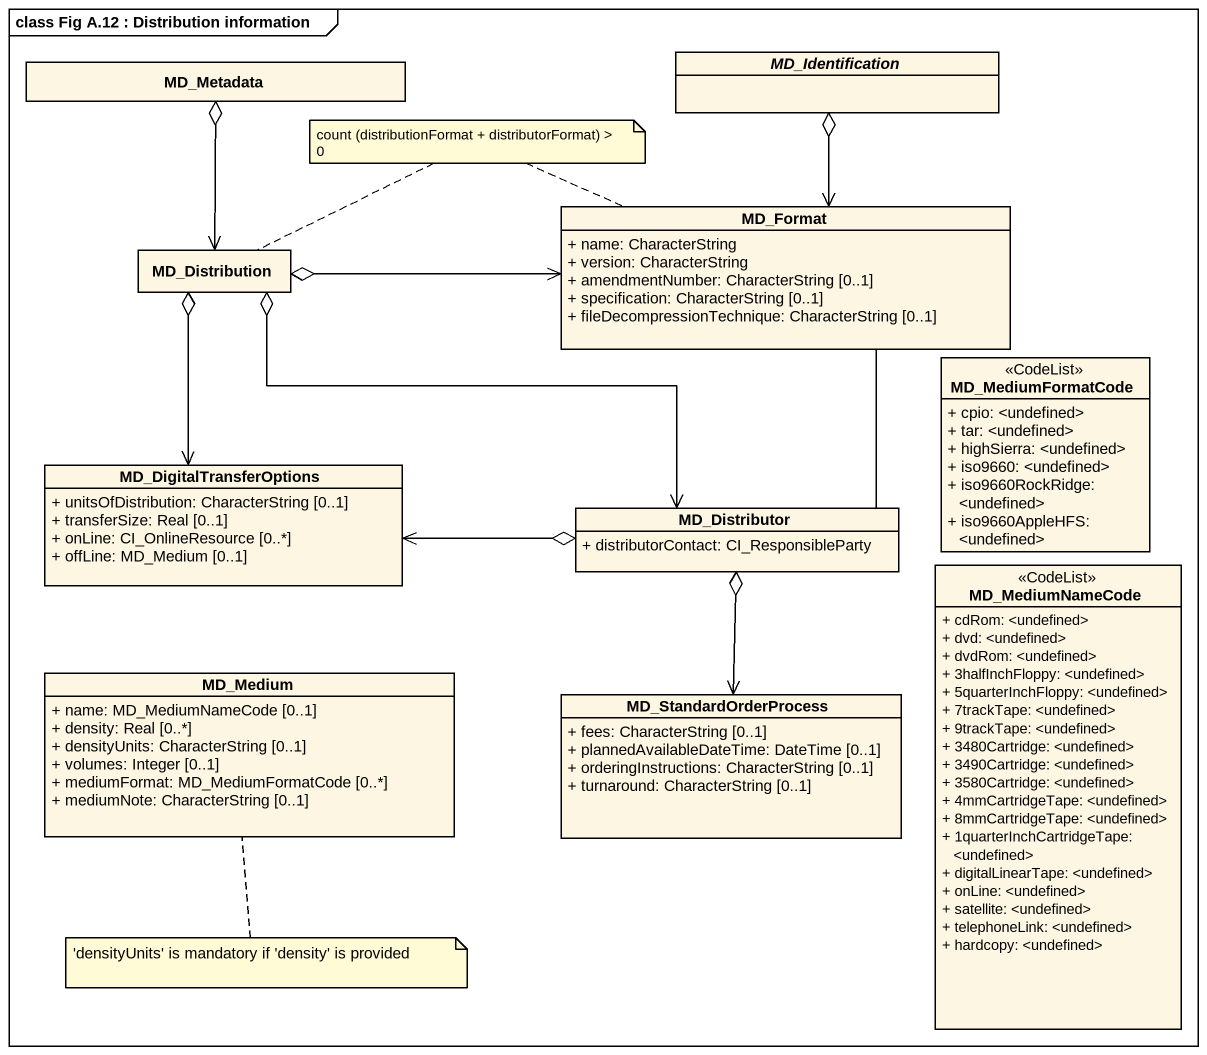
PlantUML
@startuml
mainframe class Fig A.12 : Distribution information
hide circle
hide empty members
skinparam classAttributeIconSize 0
class MD_Metadata
abstract class MD_Identification
class MD_Distribution
class MD_Format {
  + name: CharacterString
  + version: CharacterString
  + amendmentNumber: CharacterString [0..1]
  + specification: CharacterString [0..1]
  + fileDecompressionTechnique: CharacterString [0..1]
}
class MD_MediumFormatCode <<CodeList>> {
  + cpio: <undefined>
  + tar: <undefined>
  + highSierra: <undefined>
  + iso9660: <undefined>
  + iso9660RockRidge: <undefined>
  + iso9660AppleHFS: <undefined>
}
class MD_DigitalTransferOptions {
  + unitsOfDistribution: CharacterString [0..1]
  + transferSize: Real [0..1]
  + onLine: CI_OnlineResource [0..*]
  + offLine: MD_Medium [0..1]
}
class MD_Distributor {
  + distributorContact: CI_ResponsibleParty
}
class MD_MediumNameCode <<CodeList>> {
  + cdRom: <undefined>
  + dvd: <undefined>
  + dvdRom: <undefined>
  + 3halfInchFloppy: <undefined>
  + 5quarterInchFloppy: <undefined>
  + 7trackTape: <undefined>
  + 9trackTape: <undefined>
  + 3480Cartridge: <undefined>
  + 3490Cartridge: <undefined>
  + 3580Cartridge: <undefined>
  + 4mmCartridgeTape: <undefined>
  + 8mmCartridgeTape: <undefined>
  + 1quarterInchCartridgeTape: <undefined>
  + digitalLinearTape: <undefined>
  + onLine: <undefined>
  + satellite: <undefined>
  + telephoneLink: <undefined>
  + hardcopy: <undefined>
}
class MD_Medium {
  + name: MD_MediumNameCode [0..1]
  + density: Real [0..*]
  + densityUnits: CharacterString [0..1]
  + volumes: Integer [0..1]
  + mediumFormat: MD_MediumFormatCode [0..*]
  + mediumNote: CharacterString [0..1]
}
class MD_StandardOrderProcess {
  + fees: CharacterString [0..1]
  + plannedAvailableDateTime: DateTime [0..1]
  + orderingInstructions: CharacterString [0..1]
  + turnaround: CharacterString [0..1]
}
MD_Metadata o--> MD_Distribution
MD_Distribution o-right-> MD_Distributor
MD_Format <-up-o MD_Identification
MD_Format <-left-o MD_Distribution
MD_DigitalTransferOptions <-up-o MD_Distribution
MD_Distributor -up- MD_Format
MD_Distributor o-left-> MD_DigitalTransferOptions
MD_Distributor o--> MD_StandardOrderProcess
note as N1
  count (distributionFormat + distributorFormat) > 0
end note
N1 .. MD_Distribution
N1 .. MD_Format
note bottom of MD_Medium : 'densityUnits' is mandatory if 'density' is provided
@enduml
